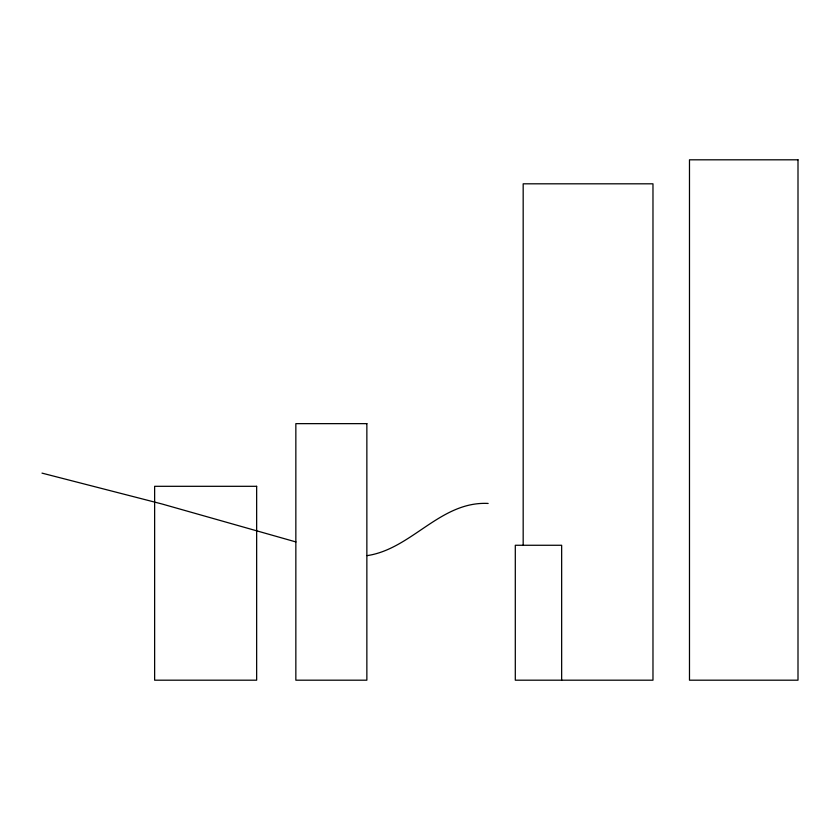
<?xml version="1.0" encoding="UTF-8"?>
<svg xmlns="http://www.w3.org/2000/svg" width="840" height="840" viewBox="0 0 840 840"><rect width="100%" height="100%" fill="white"/><g stroke="black" fill="none" stroke-linecap="round" stroke-linejoin="round"><path stroke-width="1.26" d="M367.164 555.618C411.82 548.993 440.328 501.06 488.145 503.444M42 473.12L161.858 503.947L295.953 541.947M561.655 680.19L561.655 545.265L515.298 545.265L515.298 680.19L652.974 680.19L652.974 183.813L523.173 183.813L523.173 545.297M798 159.81L689.482 159.81L689.482 680.19L798 680.19L798 159.81M366.86 423.644L295.848 423.644L295.848 680.19L366.86 680.19L366.86 423.644M256.651 486.308L154.634 486.308L154.634 680.19L256.651 680.19L256.651 486.308"/></g></svg>
